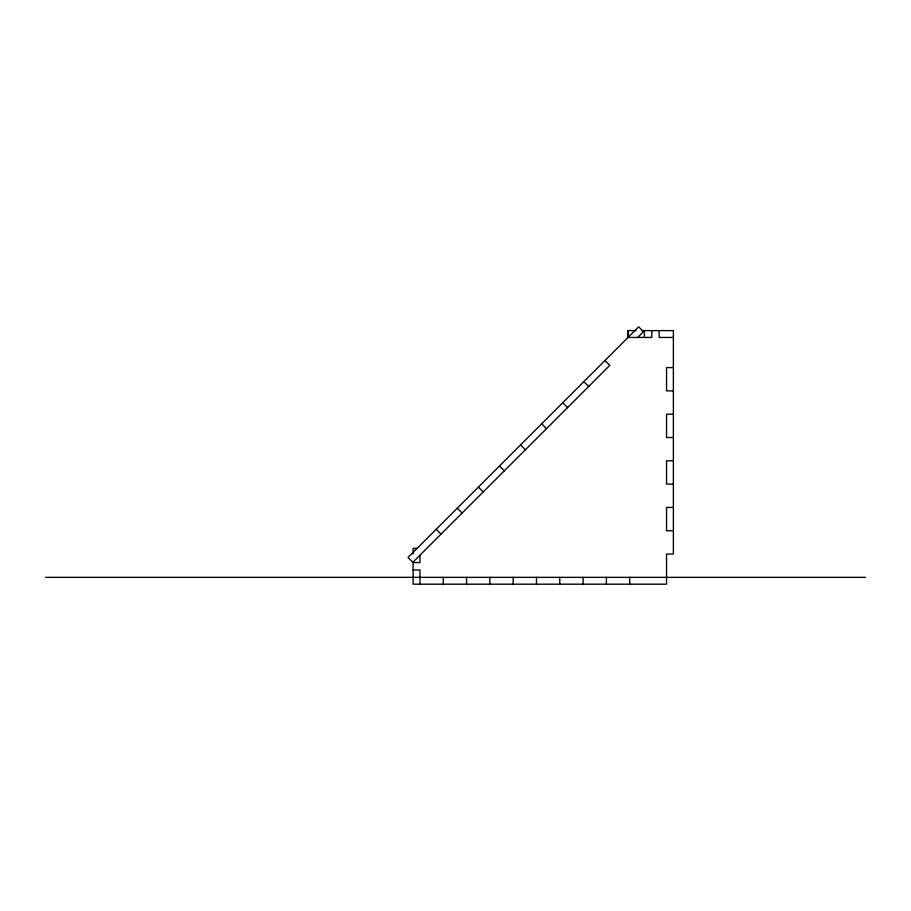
<?xml version="1.0" encoding="UTF-8"?>
<svg xmlns="http://www.w3.org/2000/svg" width="911" height="911" viewBox="0 0 911 911"><rect width="100%" height="100%" fill="white"/><g stroke="black" fill="none" stroke-linecap="round" stroke-linejoin="round"><path stroke-width="1.37" d="M637.541 337.594L643.496 331.65L638.668 326.821L408.003 557.475L412.842 562.303L609.778 365.368L604.938 360.54M636.015 330.613L627.645 330.613L627.645 337.446M641.606 330.613L673.377 330.613L673.377 554.047L666.545 554.047L666.545 584.179L413.116 584.179L413.116 562.577L419.948 562.577L419.948 555.198M673.377 337.446L659.165 337.446L659.165 330.613M673.377 367.589L666.545 367.589L666.545 390.887L673.377 390.887M673.377 414.198L666.545 414.198L666.545 437.508L673.377 437.508M673.377 460.818L666.545 460.818L666.545 484.117L673.377 484.117M673.377 507.427L666.545 507.427L666.545 530.737L673.377 530.737M417.215 548.365L413.116 548.365L413.116 554.047M413.116 569.967L419.948 569.967L419.948 584.179M45.55 577.358L865.45 577.358M583.849 381.629L588.677 386.458M562.759 402.719L567.587 407.547M541.669 423.809L546.498 428.648M520.58 444.91L525.408 449.738M499.479 465.999L504.318 470.828M478.389 487.089L483.217 491.917M457.299 508.179L462.128 513.018M436.21 529.268L441.038 534.108M651.775 330.613L651.775 337.446L628.032 337.446L628.032 330.613M644.396 330.613L644.396 337.446M629.717 577.346L629.717 584.179M606.407 577.346L606.407 584.179M583.097 577.346L583.097 584.179M559.787 577.346L559.787 584.179M536.488 577.346L536.488 584.179M513.178 577.346L513.178 584.179M489.867 577.346L489.867 584.179M466.557 577.346L466.557 584.179M443.258 577.346L443.258 584.179"/></g></svg>
